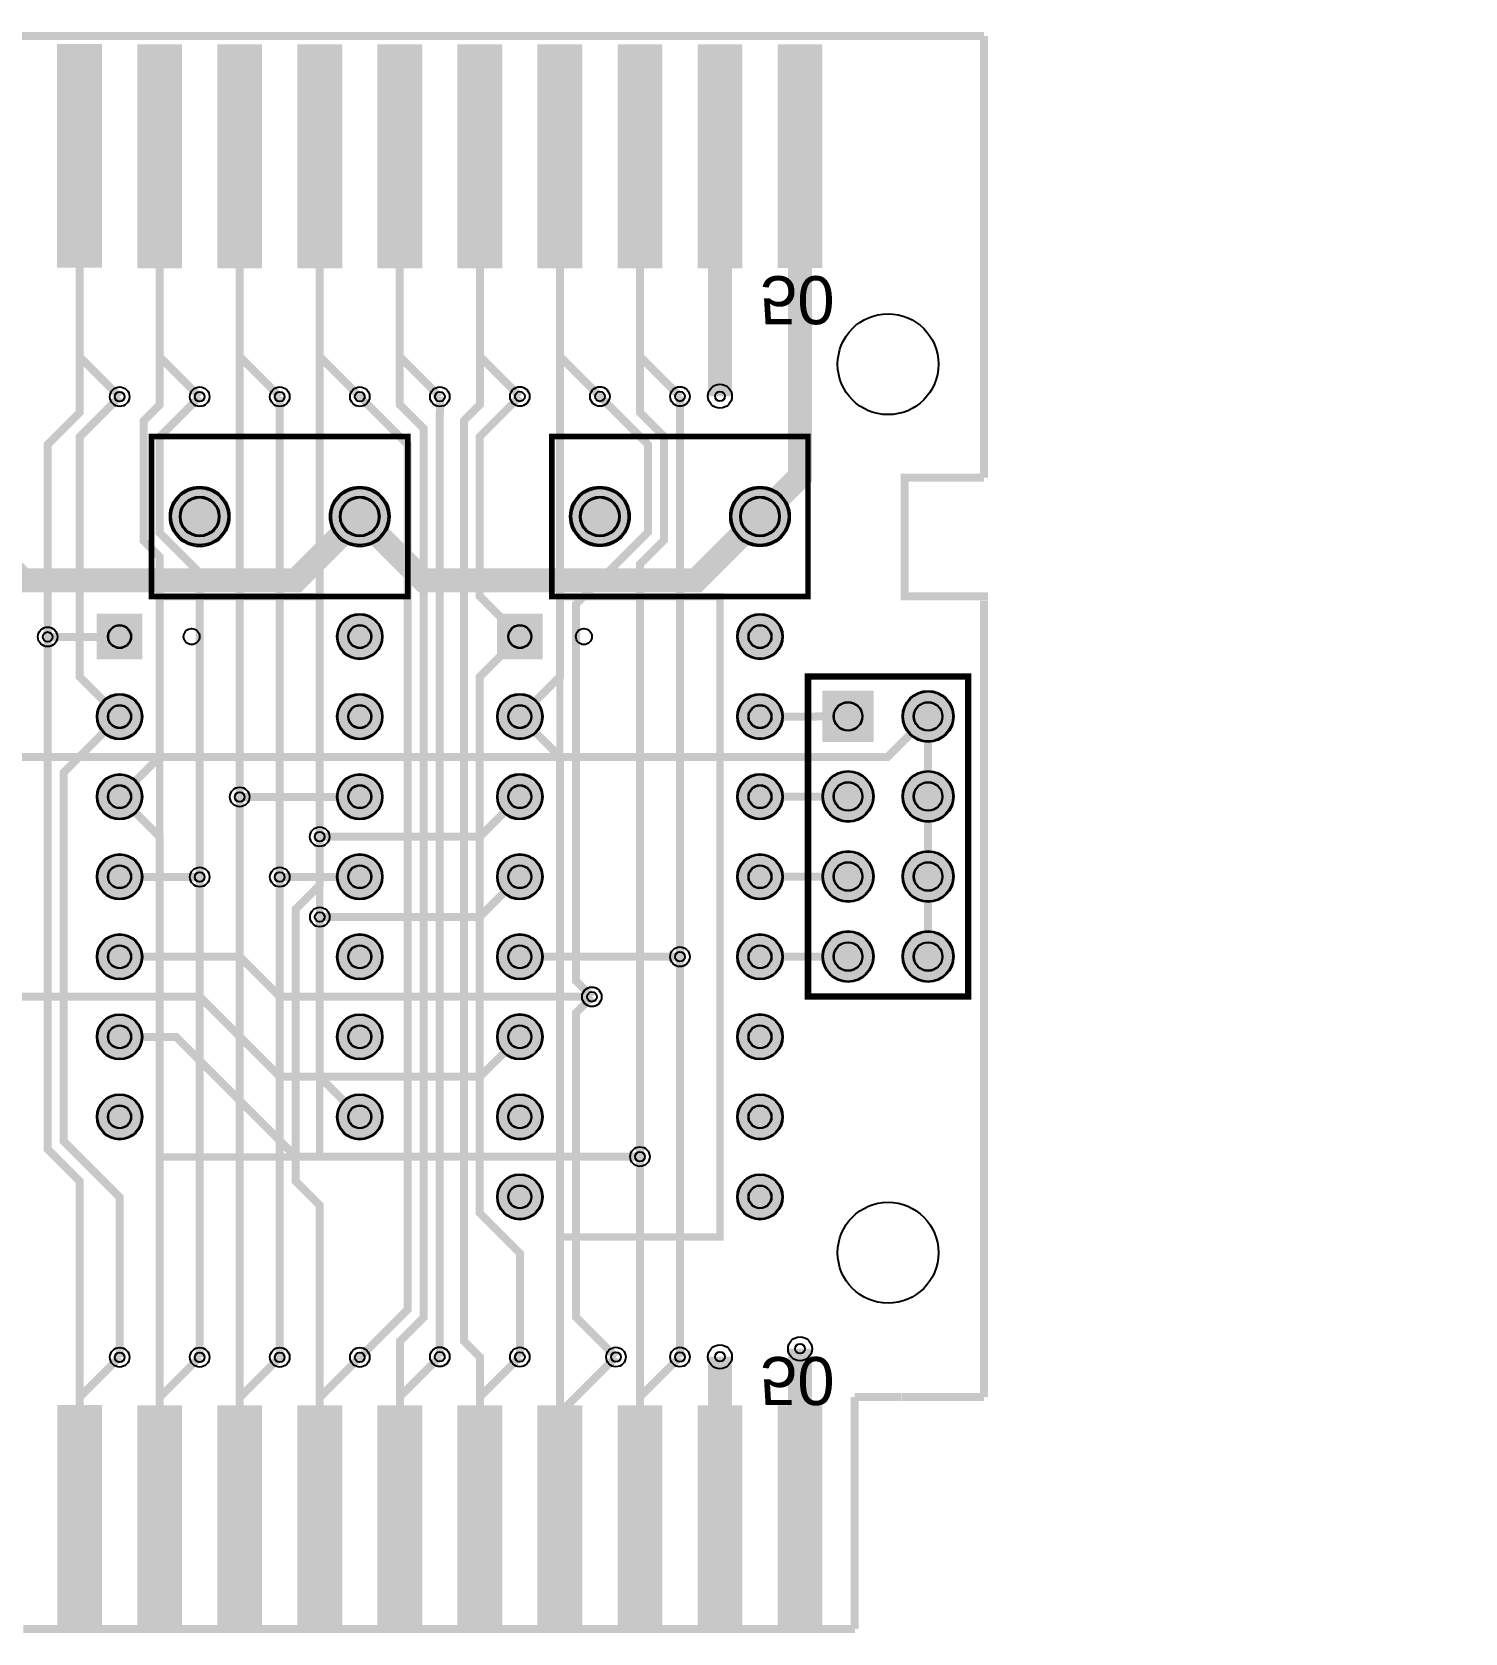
# Model space of a CAD drawing. Header units: millimetres. Extents: x -39.5 to 49, y -50.4 to 6.5.
# Drawn here: x 3.6 to 49, y -44.3 to 6.5 of the extents above; entities that cross this region are included whole.
import ezdxf

# ---------------------------------------------------------------- set-up
doc = ezdxf.new("R2010")
doc.units = ezdxf.units.MM
for name, color, linetype, true_color in [('BoardOutLine', 7, 'Continuous', 0xff00ff), ('BottomLayer', 7, 'Continuous', 0x0000ff), ('BottomPasteMaskLayer', 7, 'Continuous', 0x800000), ('BottomSolderMaskLayer', 7, 'Continuous', 0xaa00ff), ('Hole', 7, 'Continuous', 0x222222), ('Multi-Layer', 7, 'Continuous', 0xc0c0c0), ('TopLayer', 7, 'Continuous', 0xff0000), ('TopPasteMaskLayer', 7, 'Continuous', 0x808080), ('TopSilkLayer', 7, 'Continuous', 0xffcc00), ('TopSolderMaskLayer', 7, 'Continuous', 0x800080)]:
    doc.layers.add(name, color=color, linetype=linetype, true_color=true_color)
doc.styles.get("Standard").update_dxf_attribs({"font": 'arial.ttf'})

msp = doc.modelspace()

# ---------------------------------------------------------------- hatches: boundary and pattern name
at = {"layer": 'BottomLayer'}
for points in [[(4.419, -0.952), (5.74, -0.952), (5.74, 6.048), (4.419, 6.048)], [(6.961, -0.968), (8.282, -0.968), (8.282, 6.032), (6.961, 6.032)], [(9.501, -0.968), (10.822, -0.968), (10.822, 6.032), (9.501, 6.032)], [(12.041, -0.968), (13.362, -0.968), (13.362, 6.032), (12.041, 6.032)], [(14.581, -0.968), (15.902, -0.968), (15.902, 6.032), (14.581, 6.032)], [(17.121, -0.968), (18.442, -0.968), (18.442, 6.032), (17.121, 6.032)], [(19.661, -0.968), (20.982, -0.968), (20.982, 6.032), (19.661, 6.032)], [(22.201, -0.968), (23.522, -0.968), (23.522, 6.032), (22.201, 6.032)], [(24.741, -0.968), (26.062, -0.968), (26.062, 6.032), (24.741, 6.032)], [(27.28, -0.96), (28.601, -0.96), (28.601, 6.04), (27.28, 6.04)], [(4.42, -44.14), (5.74, -44.14), (5.74, -37.14), (4.42, -37.14)], [(6.961, -44.156), (8.282, -44.156), (8.282, -37.156), (6.961, -37.156)], [(9.501, -44.156), (10.822, -44.156), (10.822, -37.156), (9.501, -37.156)], [(12.041, -44.156), (13.362, -44.156), (13.362, -37.156), (12.041, -37.156)], [(14.581, -44.156), (15.902, -44.156), (15.902, -37.156), (14.581, -37.156)], [(17.121, -44.156), (18.442, -44.156), (18.442, -37.156), (17.121, -37.156)], [(19.661, -44.156), (20.982, -44.156), (20.982, -37.156), (19.661, -37.156)], [(22.201, -44.156), (23.522, -44.156), (23.522, -37.156), (22.201, -37.156)], [(24.741, -44.156), (26.062, -44.156), (26.062, -37.156), (24.741, -37.156)], [(27.28, -44.148), (28.601, -44.148), (28.601, -37.148), (27.28, -37.148)]]:
    msp.add_hatch(color=256, dxfattribs=at).paths.add_polyline_path(points)
at = {"layer": 'BottomPasteMaskLayer'}
for points in [[(4.419, -0.952), (5.74, -0.952), (5.74, 6.048), (4.419, 6.048)], [(6.961, -0.968), (8.282, -0.968), (8.282, 6.032), (6.961, 6.032)], [(9.501, -0.968), (10.822, -0.968), (10.822, 6.032), (9.501, 6.032)], [(12.041, -0.968), (13.362, -0.968), (13.362, 6.032), (12.041, 6.032)], [(14.581, -0.968), (15.902, -0.968), (15.902, 6.032), (14.581, 6.032)], [(17.121, -0.968), (18.442, -0.968), (18.442, 6.032), (17.121, 6.032)], [(19.661, -0.968), (20.982, -0.968), (20.982, 6.032), (19.661, 6.032)], [(22.201, -0.968), (23.522, -0.968), (23.522, 6.032), (22.201, 6.032)], [(24.741, -0.968), (26.062, -0.968), (26.062, 6.032), (24.741, 6.032)], [(27.28, -0.96), (28.601, -0.96), (28.601, 6.04), (27.28, 6.04)], [(4.42, -44.14), (5.74, -44.14), (5.74, -37.14), (4.42, -37.14)], [(6.961, -44.156), (8.282, -44.156), (8.282, -37.156), (6.961, -37.156)], [(9.501, -44.156), (10.822, -44.156), (10.822, -37.156), (9.501, -37.156)], [(12.041, -44.156), (13.362, -44.156), (13.362, -37.156), (12.041, -37.156)], [(14.581, -44.156), (15.902, -44.156), (15.902, -37.156), (14.581, -37.156)], [(17.121, -44.156), (18.442, -44.156), (18.442, -37.156), (17.121, -37.156)], [(19.661, -44.156), (20.982, -44.156), (20.982, -37.156), (19.661, -37.156)], [(22.201, -44.156), (23.522, -44.156), (23.522, -37.156), (22.201, -37.156)], [(24.741, -44.156), (26.062, -44.156), (26.062, -37.156), (24.741, -37.156)], [(27.28, -44.148), (28.601, -44.148), (28.601, -37.148), (27.28, -37.148)]]:
    msp.add_hatch(color=256, dxfattribs=at).paths.add_polyline_path(points)
at = {"layer": 'BottomSolderMaskLayer'}
for points in [[(4.368, -1.003), (5.791, -1.003), (5.791, 6.099), (4.368, 6.099)], [(6.91, -1.019), (8.332, -1.019), (8.332, 6.083), (6.91, 6.083)], [(9.45, -1.019), (10.872, -1.019), (10.872, 6.083), (9.45, 6.083)], [(11.99, -1.019), (13.412, -1.019), (13.412, 6.083), (11.99, 6.083)], [(14.53, -1.019), (15.952, -1.019), (15.952, 6.083), (14.53, 6.083)], [(17.07, -1.019), (18.492, -1.019), (18.492, 6.083), (17.07, 6.083)], [(19.61, -1.019), (21.032, -1.019), (21.032, 6.083), (19.61, 6.083)], [(22.15, -1.019), (23.572, -1.019), (23.572, 6.083), (22.15, 6.083)], [(24.69, -1.019), (26.112, -1.019), (26.112, 6.083), (24.69, 6.083)], [(27.229, -1.011), (28.652, -1.011), (28.652, 6.091), (27.229, 6.091)], [(7.939, -8.898, 1), (9.841, -8.898, 1)], [(13.019, -8.898, 1), (14.921, -8.898, 1)], [(20.639, -8.897, 1), (22.541, -8.897, 1)], [(25.719, -8.897, 1), (27.621, -8.897, 1)], [(7.074, -11.984), (7.074, -13.431), (5.626, -13.431), (5.626, -11.984)], [(13.246, -12.708, 1), (14.694, -12.708, 1)], [(19.774, -11.984), (19.774, -13.431), (18.326, -13.431), (18.326, -11.984)], [(25.946, -12.707, 1), (27.394, -12.707, 1)], [(5.626, -15.248, 1), (7.074, -15.248, 1)], [(13.246, -15.248, 1), (14.694, -15.248, 1)], [(18.326, -15.247, 1), (19.774, -15.247, 1)], [(25.946, -15.247, 1), (27.394, -15.247, 1)], [(30.277, -14.427), (30.277, -16.053), (28.651, -16.053), (28.651, -14.427)], [(31.191, -15.24, 1), (32.817, -15.24, 1)], [(5.626, -17.788, 1), (7.074, -17.788, 1)], [(13.246, -17.788, 1), (14.694, -17.788, 1)], [(18.326, -17.787, 1), (19.774, -17.787, 1)], [(25.946, -17.787, 1), (27.394, -17.787, 1)], [(28.651, -17.78, 1), (30.277, -17.78, 1)], [(31.191, -17.78, 1), (32.817, -17.78, 1)], [(5.626, -20.328, 1), (7.074, -20.328, 1)], [(13.246, -20.328, 1), (14.694, -20.328, 1)], [(18.326, -20.327, 1), (19.774, -20.327, 1)], [(25.946, -20.327, 1), (27.394, -20.327, 1)], [(28.651, -20.32, 1), (30.277, -20.32, 1)], [(31.191, -20.32, 1), (32.817, -20.32, 1)], [(5.626, -22.868, 1), (7.074, -22.868, 1)], [(13.246, -22.868, 1), (14.694, -22.868, 1)], [(18.326, -22.867, 1), (19.774, -22.867, 1)], [(25.946, -22.867, 1), (27.394, -22.867, 1)], [(28.651, -22.86, 1), (30.277, -22.86, 1)], [(31.191, -22.86, 1), (32.817, -22.86, 1)], [(5.626, -25.408, 1), (7.074, -25.408, 1)], [(13.246, -25.408, 1), (14.694, -25.408, 1)], [(18.326, -25.407, 1), (19.774, -25.407, 1)], [(25.946, -25.407, 1), (27.394, -25.407, 1)], [(5.626, -27.948, 1), (7.074, -27.948, 1)], [(13.246, -27.948, 1), (14.694, -27.948, 1)], [(18.326, -27.947, 1), (19.774, -27.947, 1)], [(25.946, -27.947, 1), (27.394, -27.947, 1)], [(18.326, -30.487, 1), (19.774, -30.487, 1)], [(25.946, -30.487, 1), (27.394, -30.487, 1)], [(4.369, -44.191), (5.791, -44.191), (5.791, -37.089), (4.369, -37.089)], [(6.91, -44.207), (8.333, -44.207), (8.333, -37.105), (6.91, -37.105)], [(9.45, -44.207), (10.873, -44.207), (10.873, -37.105), (9.45, -37.105)], [(11.99, -44.207), (13.413, -44.207), (13.413, -37.105), (11.99, -37.105)], [(14.53, -44.207), (15.953, -44.207), (15.953, -37.105), (14.53, -37.105)], [(17.07, -44.207), (18.493, -44.207), (18.493, -37.105), (17.07, -37.105)], [(19.61, -44.207), (21.033, -44.207), (21.033, -37.105), (19.61, -37.105)], [(22.15, -44.207), (23.573, -44.207), (23.573, -37.105), (22.15, -37.105)], [(24.69, -44.207), (26.113, -44.207), (26.113, -37.105), (24.69, -37.105)], [(27.23, -44.199), (28.652, -44.199), (28.652, -37.097), (27.23, -37.097)]]:
    msp.add_hatch(color=256, dxfattribs=at).paths.add_polyline_path(points)
at = {"layer": 'Multi-Layer'}
for points in [[(7.99, -8.898, 1), (9.79, -8.898, 1)], [(13.07, -8.898, 1), (14.87, -8.898, 1)], [(20.69, -8.897, 1), (22.49, -8.897, 1)], [(25.77, -8.897, 1), (27.57, -8.897, 1)], [(7.048, -12.009), (7.048, -13.406), (5.651, -13.406), (5.651, -12.009)], [(13.272, -12.708, 1), (14.669, -12.708, 1)], [(19.748, -12.009), (19.748, -13.406), (18.351, -13.406), (18.351, -12.009)], [(25.972, -12.707, 1), (27.369, -12.707, 1)], [(5.652, -15.248, 1), (7.049, -15.248, 1)], [(13.272, -15.248, 1), (14.669, -15.248, 1)], [(18.352, -15.247, 1), (19.749, -15.247, 1)], [(25.972, -15.247, 1), (27.369, -15.247, 1)], [(30.251, -14.453), (30.251, -16.027), (28.677, -16.027), (28.677, -14.453)], [(31.217, -15.24, 1), (32.791, -15.24, 1)], [(5.652, -17.788, 1), (7.049, -17.788, 1)], [(13.272, -17.788, 1), (14.669, -17.788, 1)], [(18.352, -17.787, 1), (19.749, -17.787, 1)], [(25.972, -17.787, 1), (27.369, -17.787, 1)], [(28.677, -17.78, 1), (30.251, -17.78, 1)], [(31.217, -17.78, 1), (32.791, -17.78, 1)], [(5.652, -20.328, 1), (7.049, -20.328, 1)], [(13.272, -20.328, 1), (14.669, -20.328, 1)], [(18.352, -20.327, 1), (19.749, -20.327, 1)], [(25.972, -20.327, 1), (27.369, -20.327, 1)], [(28.677, -20.32, 1), (30.251, -20.32, 1)], [(31.217, -20.32, 1), (32.791, -20.32, 1)], [(5.652, -22.868, 1), (7.049, -22.868, 1)], [(13.272, -22.868, 1), (14.669, -22.868, 1)], [(18.352, -22.867, 1), (19.749, -22.867, 1)], [(25.972, -22.867, 1), (27.369, -22.867, 1)], [(28.677, -22.86, 1), (30.251, -22.86, 1)], [(31.217, -22.86, 1), (32.791, -22.86, 1)], [(5.652, -25.408, 1), (7.049, -25.408, 1)], [(13.272, -25.408, 1), (14.669, -25.408, 1)], [(18.352, -25.407, 1), (19.749, -25.407, 1)], [(25.972, -25.407, 1), (27.369, -25.407, 1)], [(5.652, -27.948, 1), (7.049, -27.948, 1)], [(13.272, -27.948, 1), (14.669, -27.948, 1)], [(18.352, -27.947, 1), (19.749, -27.947, 1)], [(25.972, -27.947, 1), (27.369, -27.947, 1)], [(18.352, -30.487, 1), (19.749, -30.487, 1)], [(25.972, -30.487, 1), (27.369, -30.487, 1)]]:
    msp.add_hatch(color=256, dxfattribs=at).paths.add_polyline_path(points)
at = {"layer": 'TopLayer'}
for points in [[(4.419, -0.952), (5.74, -0.952), (5.74, 6.048), (4.419, 6.048)], [(6.961, -0.968), (8.282, -0.968), (8.282, 6.032), (6.961, 6.032)], [(9.501, -0.968), (10.822, -0.968), (10.822, 6.032), (9.501, 6.032)], [(12.041, -0.968), (13.362, -0.968), (13.362, 6.032), (12.041, 6.032)], [(14.581, -0.968), (15.902, -0.968), (15.902, 6.032), (14.581, 6.032)], [(17.121, -0.968), (18.442, -0.968), (18.442, 6.032), (17.121, 6.032)], [(19.661, -0.968), (20.982, -0.968), (20.982, 6.032), (19.661, 6.032)], [(22.201, -0.968), (23.522, -0.968), (23.522, 6.032), (22.201, 6.032)], [(24.741, -0.968), (26.062, -0.968), (26.062, 6.032), (24.741, 6.032)], [(27.28, -0.96), (28.601, -0.96), (28.601, 6.04), (27.28, 6.04)], [(4.42, -44.14), (5.74, -44.14), (5.74, -37.14), (4.42, -37.14)], [(6.961, -44.156), (8.282, -44.156), (8.282, -37.156), (6.961, -37.156)], [(9.501, -44.156), (10.822, -44.156), (10.822, -37.156), (9.501, -37.156)], [(12.041, -44.156), (13.362, -44.156), (13.362, -37.156), (12.041, -37.156)], [(14.581, -44.156), (15.902, -44.156), (15.902, -37.156), (14.581, -37.156)], [(17.121, -44.156), (18.442, -44.156), (18.442, -37.156), (17.121, -37.156)], [(19.661, -44.156), (20.982, -44.156), (20.982, -37.156), (19.661, -37.156)], [(22.201, -44.156), (23.522, -44.156), (23.522, -37.156), (22.201, -37.156)], [(24.741, -44.156), (26.062, -44.156), (26.062, -37.156), (24.741, -37.156)], [(27.28, -44.148), (28.601, -44.148), (28.601, -37.148), (27.28, -37.148)]]:
    msp.add_hatch(color=256, dxfattribs=at).paths.add_polyline_path(points)
at = {"layer": 'TopPasteMaskLayer'}
for points in [[(4.419, -0.952), (5.74, -0.952), (5.74, 6.048), (4.419, 6.048)], [(6.961, -0.968), (8.282, -0.968), (8.282, 6.032), (6.961, 6.032)], [(9.501, -0.968), (10.822, -0.968), (10.822, 6.032), (9.501, 6.032)], [(12.041, -0.968), (13.362, -0.968), (13.362, 6.032), (12.041, 6.032)], [(14.581, -0.968), (15.902, -0.968), (15.902, 6.032), (14.581, 6.032)], [(17.121, -0.968), (18.442, -0.968), (18.442, 6.032), (17.121, 6.032)], [(19.661, -0.968), (20.982, -0.968), (20.982, 6.032), (19.661, 6.032)], [(22.201, -0.968), (23.522, -0.968), (23.522, 6.032), (22.201, 6.032)], [(24.741, -0.968), (26.062, -0.968), (26.062, 6.032), (24.741, 6.032)], [(27.28, -0.96), (28.601, -0.96), (28.601, 6.04), (27.28, 6.04)], [(4.42, -44.14), (5.74, -44.14), (5.74, -37.14), (4.42, -37.14)], [(6.961, -44.156), (8.282, -44.156), (8.282, -37.156), (6.961, -37.156)], [(9.501, -44.156), (10.822, -44.156), (10.822, -37.156), (9.501, -37.156)], [(12.041, -44.156), (13.362, -44.156), (13.362, -37.156), (12.041, -37.156)], [(14.581, -44.156), (15.902, -44.156), (15.902, -37.156), (14.581, -37.156)], [(17.121, -44.156), (18.442, -44.156), (18.442, -37.156), (17.121, -37.156)], [(19.661, -44.156), (20.982, -44.156), (20.982, -37.156), (19.661, -37.156)], [(22.201, -44.156), (23.522, -44.156), (23.522, -37.156), (22.201, -37.156)], [(24.741, -44.156), (26.062, -44.156), (26.062, -37.156), (24.741, -37.156)], [(27.28, -44.148), (28.601, -44.148), (28.601, -37.148), (27.28, -37.148)]]:
    msp.add_hatch(color=256, dxfattribs=at).paths.add_polyline_path(points)
at = {"layer": 'TopSolderMaskLayer'}
for points in [[(4.368, -1.003), (5.791, -1.003), (5.791, 6.099), (4.368, 6.099)], [(6.91, -1.019), (8.332, -1.019), (8.332, 6.083), (6.91, 6.083)], [(9.45, -1.019), (10.872, -1.019), (10.872, 6.083), (9.45, 6.083)], [(11.99, -1.019), (13.412, -1.019), (13.412, 6.083), (11.99, 6.083)], [(14.53, -1.019), (15.952, -1.019), (15.952, 6.083), (14.53, 6.083)], [(17.07, -1.019), (18.492, -1.019), (18.492, 6.083), (17.07, 6.083)], [(19.61, -1.019), (21.032, -1.019), (21.032, 6.083), (19.61, 6.083)], [(22.15, -1.019), (23.572, -1.019), (23.572, 6.083), (22.15, 6.083)], [(24.69, -1.019), (26.112, -1.019), (26.112, 6.083), (24.69, 6.083)], [(27.229, -1.011), (28.652, -1.011), (28.652, 6.091), (27.229, 6.091)], [(7.939, -8.898, 1), (9.841, -8.898, 1)], [(13.019, -8.898, 1), (14.921, -8.898, 1)], [(20.639, -8.897, 1), (22.541, -8.897, 1)], [(25.719, -8.897, 1), (27.621, -8.897, 1)], [(7.074, -11.984), (7.074, -13.431), (5.626, -13.431), (5.626, -11.984)], [(13.246, -12.708, 1), (14.694, -12.708, 1)], [(19.774, -11.984), (19.774, -13.431), (18.326, -13.431), (18.326, -11.984)], [(25.946, -12.707, 1), (27.394, -12.707, 1)], [(5.626, -15.248, 1), (7.074, -15.248, 1)], [(13.246, -15.248, 1), (14.694, -15.248, 1)], [(18.326, -15.247, 1), (19.774, -15.247, 1)], [(25.946, -15.247, 1), (27.394, -15.247, 1)], [(30.277, -14.427), (30.277, -16.053), (28.651, -16.053), (28.651, -14.427)], [(31.191, -15.24, 1), (32.817, -15.24, 1)], [(5.626, -17.788, 1), (7.074, -17.788, 1)], [(13.246, -17.788, 1), (14.694, -17.788, 1)], [(18.326, -17.787, 1), (19.774, -17.787, 1)], [(25.946, -17.787, 1), (27.394, -17.787, 1)], [(28.651, -17.78, 1), (30.277, -17.78, 1)], [(31.191, -17.78, 1), (32.817, -17.78, 1)], [(5.626, -20.328, 1), (7.074, -20.328, 1)], [(13.246, -20.328, 1), (14.694, -20.328, 1)], [(18.326, -20.327, 1), (19.774, -20.327, 1)], [(25.946, -20.327, 1), (27.394, -20.327, 1)], [(28.651, -20.32, 1), (30.277, -20.32, 1)], [(31.191, -20.32, 1), (32.817, -20.32, 1)], [(5.626, -22.868, 1), (7.074, -22.868, 1)], [(13.246, -22.868, 1), (14.694, -22.868, 1)], [(18.326, -22.867, 1), (19.774, -22.867, 1)], [(25.946, -22.867, 1), (27.394, -22.867, 1)], [(28.651, -22.86, 1), (30.277, -22.86, 1)], [(31.191, -22.86, 1), (32.817, -22.86, 1)], [(5.626, -25.408, 1), (7.074, -25.408, 1)], [(13.246, -25.408, 1), (14.694, -25.408, 1)], [(18.326, -25.407, 1), (19.774, -25.407, 1)], [(25.946, -25.407, 1), (27.394, -25.407, 1)], [(5.626, -27.948, 1), (7.074, -27.948, 1)], [(13.246, -27.948, 1), (14.694, -27.948, 1)], [(18.326, -27.947, 1), (19.774, -27.947, 1)], [(25.946, -27.947, 1), (27.394, -27.947, 1)], [(18.326, -30.487, 1), (19.774, -30.487, 1)], [(25.946, -30.487, 1), (27.394, -30.487, 1)], [(4.369, -44.191), (5.791, -44.191), (5.791, -37.089), (4.369, -37.089)], [(6.91, -44.207), (8.333, -44.207), (8.333, -37.105), (6.91, -37.105)], [(9.45, -44.207), (10.873, -44.207), (10.873, -37.105), (9.45, -37.105)], [(11.99, -44.207), (13.413, -44.207), (13.413, -37.105), (11.99, -37.105)], [(14.53, -44.207), (15.953, -44.207), (15.953, -37.105), (14.53, -37.105)], [(17.07, -44.207), (18.493, -44.207), (18.493, -37.105), (17.07, -37.105)], [(19.61, -44.207), (21.033, -44.207), (21.033, -37.105), (19.61, -37.105)], [(22.15, -44.207), (23.573, -44.207), (23.573, -37.105), (22.15, -37.105)], [(24.69, -44.207), (26.113, -44.207), (26.113, -37.105), (24.69, -37.105)], [(27.23, -44.199), (28.652, -44.199), (28.652, -37.097), (27.23, -37.097)]]:
    msp.add_hatch(color=256, dxfattribs=at).paths.add_polyline_path(points)

# ---------------------------------------------------------------- linework, layer by layer
at = {"layer": 'BoardOutLine', "const_width": 0.254}
for points in [[(-37.084, 6.35), (33.782, 6.35)], [(33.782, 6.35), (33.782, -7.662)], [(33.782, -7.661), (31.262, -7.661), (31.262, -11.43), (33.782, -11.43), (33.782, -11.572)], [(33.782, -11.573), (33.782, -22.322)], [(33.782, -36.84), (33.782, -22.322)], [(29.678, -36.838), (31.17, -36.838)], [(29.678, -44.198), (29.678, -36.838)], [(29.678, -36.838), (31.17, -36.838)], [(33.782, -36.84), (31.173, -36.84)], [(3.295, -44.198), (29.689, -44.198)]]:
    msp.add_lwpolyline(points, dxfattribs=at)
at = {"layer": 'BottomLayer'}
for points, const_width in [([(5.08, 2.548), (5.082, 2.546), (5.082, -3.826), (6.352, -5.096)], 0.254), ([(7.621, 2.532), (7.621, -3.826), (8.892, -5.096)], 0.254), ([(10.161, 2.532), (10.161, -3.826), (11.432, -5.096)], 0.254), ([(12.701, 2.532), (12.701, -3.826), (13.972, -5.096)], 0.254), ([(15.241, 2.532), (15.241, -3.826), (16.512, -5.096)], 0.254), ([(17.781, 2.532), (17.781, -3.819), (19.05, -5.088)], 0.254), ([(20.321, 2.532), (20.32, 2.53), (20.32, -3.818), (21.59, -5.088), (21.59, -5.088)], 0.254), ([(22.861, 2.532), (22.86, 2.53), (22.86, -3.818), (24.13, -5.088)], 0.254), ([(27.94, 2.54), (27.94, -7.627), (26.67, -8.898)], 0.762), ([(1.27, -8.898), (3.294, -10.922), (11.946, -10.922), (13.97, -8.898)], 0.762), ([(13.97, -8.898), (15.994, -10.922), (24.646, -10.922), (26.67, -8.898)], 0.762), ([(6.35, -12.708), (6.342, -12.716), (4.066, -12.716)], 0.254), ([(1.27, -15.248), (2.548, -16.525), (30.719, -16.525), (32.004, -15.24)], 0.254), ([(26.67, -15.248), (29.464, -15.24)], 0.254), ([(13.97, -17.788), (13.962, -17.796), (10.162, -17.796)], 0.254), ([(19.05, -17.788), (17.78, -19.058), (12.7, -19.058)], 0.254), ([(26.67, -17.788), (29.464, -17.78)], 0.254), ([(6.35, -20.328), (6.358, -20.336), (8.892, -20.336)], 0.254), ([(13.97, -20.328), (13.962, -20.336), (11.432, -20.336)], 0.254), ([(12.702, -21.606), (17.771, -21.606), (19.05, -20.328)], 0.254), ([(26.67, -20.328), (29.464, -20.32)], 0.254), ([(6.35, -22.868), (10.168, -22.868), (11.438, -24.138), (21.336, -24.138)], 0.254), ([(19.05, -22.867), (24.13, -22.867)], 0.254), ([(26.67, -22.868), (29.464, -22.86)], 0.254), ([(19.05, -25.408), (17.787, -26.67), (11.43, -26.67), (8.89, -24.13), (-0.508, -24.13)], 0.254), ([(6.35, -25.408), (8.136, -25.408), (11.938, -29.21), (22.86, -29.21)], 0.254), ([(27.941, -40.648), (27.94, -40.647), (27.94, -35.306)], 0.762), ([(6.352, -35.576), (5.08, -36.848), (5.08, -40.64)], 0.254), ([(8.892, -35.576), (7.622, -36.846), (7.622, -40.656)], 0.254), ([(11.433, -35.575), (10.163, -36.845), (10.163, -40.655)], 0.254), ([(13.972, -35.576), (12.702, -36.846), (12.702, -40.656)], 0.254), ([(16.51, -35.56), (15.242, -36.829), (15.242, -40.656)], 0.254), ([(19.05, -35.568), (17.782, -36.836), (17.782, -40.656)], 0.254), ([(22.098, -35.568), (20.322, -37.344), (20.322, -40.656)], 0.254), ([(24.13, -35.568), (22.862, -36.836), (22.862, -40.656)], 0.254)]:
    msp.add_lwpolyline(points, dxfattribs=dict(at, const_width=const_width))
at = {"layer": 'BottomSolderMaskLayer'}
for centre, radius in [((8.89, -8.898), 0.951), ((13.97, -8.898), 0.951), ((21.59, -8.897), 0.951), ((26.67, -8.897), 0.951), ((8.89, -8.898), 0.634), ((13.97, -8.898), 0.634), ((21.59, -8.898), 0.634), ((26.67, -8.898), 0.634), ((13.97, -12.708), 0.724), ((26.67, -12.707), 0.724), ((6.35, -12.708), 0.369), ((13.97, -12.708), 0.369), ((19.05, -12.708), 0.369), ((26.67, -12.708), 0.369), ((6.35, -15.248), 0.724), ((13.97, -15.248), 0.724), ((19.05, -15.247), 0.724), ((26.67, -15.247), 0.724), ((32.004, -15.24), 0.813), ((6.35, -15.248), 0.369), ((13.97, -15.248), 0.369), ((19.05, -15.248), 0.369), ((26.67, -15.248), 0.369), ((29.464, -15.24), 0.459), ((32.004, -15.24), 0.459), ((6.35, -17.788), 0.724), ((13.97, -17.788), 0.724), ((19.05, -17.787), 0.724), ((26.67, -17.787), 0.724), ((29.464, -17.78), 0.813), ((32.004, -17.78), 0.813), ((6.35, -17.788), 0.369), ((13.97, -17.788), 0.369), ((19.05, -17.788), 0.369), ((26.67, -17.788), 0.369), ((29.464, -17.78), 0.459), ((32.004, -17.78), 0.459), ((6.35, -20.328), 0.724), ((13.97, -20.328), 0.724), ((19.05, -20.327), 0.724), ((26.67, -20.327), 0.724), ((29.464, -20.32), 0.813), ((32.004, -20.32), 0.813), ((6.35, -20.328), 0.369), ((13.97, -20.328), 0.369), ((19.05, -20.328), 0.369), ((26.67, -20.328), 0.369), ((29.464, -20.32), 0.459), ((32.004, -20.32), 0.459), ((6.35, -22.868), 0.724), ((13.97, -22.868), 0.724), ((19.05, -22.867), 0.724), ((26.67, -22.867), 0.724), ((29.464, -22.86), 0.813), ((32.004, -22.86), 0.813), ((6.35, -22.868), 0.369), ((13.97, -22.868), 0.369), ((19.05, -22.868), 0.369), ((26.67, -22.868), 0.369), ((29.464, -22.86), 0.459), ((32.004, -22.86), 0.459), ((6.35, -25.408), 0.724), ((13.97, -25.408), 0.724), ((19.05, -25.407), 0.724), ((26.67, -25.407), 0.724), ((6.35, -25.408), 0.369), ((13.97, -25.408), 0.369), ((19.05, -25.408), 0.369), ((26.67, -25.408), 0.369), ((6.35, -27.948), 0.724), ((13.97, -27.948), 0.724), ((19.05, -27.947), 0.724), ((26.67, -27.947), 0.724), ((6.35, -27.948), 0.369), ((13.97, -27.948), 0.369), ((19.05, -27.948), 0.369), ((26.67, -27.948), 0.369), ((19.05, -30.487), 0.724), ((26.67, -30.487), 0.724), ((19.05, -30.488), 0.369), ((26.67, -30.488), 0.369)]:
    msp.add_circle(centre, radius, dxfattribs=at)
at = {"layer": 'Hole'}
for centre in [(6.352, -5.096), (8.892, -5.096), (11.432, -5.096), (13.972, -5.096), (16.512, -5.096), (19.05, -5.088), (21.59, -5.088), (24.13, -5.088), (25.4, -5.08), (4.066, -12.716), (10.162, -17.796), (12.7, -19.058), (8.892, -20.336), (11.432, -20.336), (12.702, -21.606), (24.13, -22.867), (21.336, -24.138), (22.86, -29.21), (6.352, -35.576), (8.892, -35.576), (11.432, -35.576), (13.972, -35.576), (16.51, -35.56), (19.05, -35.568), (22.098, -35.568), (24.13, -35.568), (25.4, -35.56), (27.94, -35.306)]:
    msp.add_circle(centre, 0.155, dxfattribs=at)
at = {"layer": 'Multi-Layer'}
for centre, radius in [((30.734, -4.064), 1.6), ((6.352, -5.096), 0.31), ((8.892, -5.096), 0.31), ((11.432, -5.096), 0.31), ((13.972, -5.096), 0.31), ((16.512, -5.096), 0.31), ((19.05, -5.088), 0.31), ((21.59, -5.088), 0.31), ((24.13, -5.088), 0.31), ((25.4, -5.08), 0.381), ((8.89, -8.898), 0.9), ((13.97, -8.898), 0.9), ((21.59, -8.897), 0.9), ((26.67, -8.897), 0.9), ((8.89, -8.898), 0.6), ((13.97, -8.898), 0.6), ((21.59, -8.898), 0.6), ((26.67, -8.898), 0.6), ((13.97, -12.708), 0.699), ((26.67, -12.707), 0.699), ((4.066, -12.716), 0.31), ((6.35, -12.708), 0.356), ((13.97, -12.708), 0.356), ((19.05, -12.708), 0.356), ((26.67, -12.708), 0.356), ((6.35, -15.248), 0.699), ((13.97, -15.248), 0.699), ((19.05, -15.247), 0.699), ((26.67, -15.247), 0.699), ((32.004, -15.24), 0.787), ((6.35, -15.248), 0.356), ((13.97, -15.248), 0.356), ((19.05, -15.248), 0.356), ((26.67, -15.248), 0.356), ((29.464, -15.24), 0.445), ((32.004, -15.24), 0.445), ((6.35, -17.788), 0.699), ((13.97, -17.788), 0.699), ((19.05, -17.787), 0.699), ((26.67, -17.787), 0.699), ((29.464, -17.78), 0.787), ((32.004, -17.78), 0.787), ((6.35, -17.788), 0.356), ((10.162, -17.796), 0.31), ((13.97, -17.788), 0.356), ((19.05, -17.788), 0.356), ((26.67, -17.788), 0.356), ((29.464, -17.78), 0.445), ((32.004, -17.78), 0.445), ((12.7, -19.058), 0.31), ((6.35, -20.328), 0.699), ((13.97, -20.328), 0.699), ((19.05, -20.327), 0.699), ((26.67, -20.327), 0.699), ((29.464, -20.32), 0.787), ((32.004, -20.32), 0.787), ((6.35, -20.328), 0.356), ((8.892, -20.336), 0.31), ((11.432, -20.336), 0.31), ((13.97, -20.328), 0.356), ((19.05, -20.328), 0.356), ((26.67, -20.328), 0.356), ((29.464, -20.32), 0.445), ((32.004, -20.32), 0.445), ((12.702, -21.606), 0.31), ((6.35, -22.868), 0.699), ((13.97, -22.868), 0.699), ((19.05, -22.867), 0.699), ((26.67, -22.867), 0.699), ((29.464, -22.86), 0.787), ((32.004, -22.86), 0.787), ((6.35, -22.868), 0.356), ((13.97, -22.868), 0.356), ((19.05, -22.868), 0.356), ((24.13, -22.867), 0.31), ((26.67, -22.868), 0.356), ((29.464, -22.86), 0.445), ((32.004, -22.86), 0.445), ((21.336, -24.138), 0.31), ((6.35, -25.408), 0.699), ((13.97, -25.408), 0.699), ((19.05, -25.407), 0.699), ((26.67, -25.407), 0.699), ((6.35, -25.408), 0.356), ((13.97, -25.408), 0.356), ((19.05, -25.408), 0.356), ((26.67, -25.408), 0.356), ((6.35, -27.948), 0.699), ((13.97, -27.948), 0.699), ((19.05, -27.947), 0.699), ((26.67, -27.947), 0.699), ((6.35, -27.948), 0.356), ((13.97, -27.948), 0.356), ((19.05, -27.948), 0.356), ((26.67, -27.948), 0.356), ((22.86, -29.21), 0.31), ((19.05, -30.487), 0.699), ((26.67, -30.487), 0.699), ((19.05, -30.488), 0.356), ((26.67, -30.488), 0.356), ((30.734, -32.258), 1.6), ((27.94, -35.306), 0.381), ((6.352, -35.576), 0.31), ((8.892, -35.576), 0.31), ((11.432, -35.576), 0.31), ((13.972, -35.576), 0.31), ((16.51, -35.56), 0.31), ((19.05, -35.568), 0.31), ((22.098, -35.568), 0.31), ((24.13, -35.568), 0.31), ((25.4, -35.56), 0.381)]:
    msp.add_circle(centre, radius, dxfattribs=at)
at = {"layer": 'TopLayer'}
for points, const_width in [([(4.066, -12.715), (4.066, -6.617), (5.08, -5.604), (5.08, 2.548)], 0.254), ([(5.08, 2.548), (5.08, 0), (4.574, -0.505)], 0.254), ([(7.621, 2.532), (7.621, -5.35), (7.115, -5.857), (7.115, -9.667), (7.623, -10.175), (7.623, -16.525), (6.35, -17.788)], 0.254), ([(10.162, -40.656), (10.161, -40.656), (10.161, 2.532)], 0.254), ([(12.701, 2.532), (12.701, -20.591), (11.941, -21.351), (11.941, -29.992), (12.703, -30.754), (12.703, -40.655)], 0.254), ([(15.241, 2.532), (15.241, -5.351), (16.002, -6.111), (16.002, -34.308), (15.243, -35.067), (15.243, -40.655)], 0.254), ([(17.781, 2.532), (17.781, -5.35), (17.275, -5.857), (17.275, -35.067), (17.783, -35.575), (17.783, -40.655)], 0.254), ([(20.321, 2.532), (20.321, -13.976), (19.05, -15.248)], 0.254), ([(22.863, -40.655), (22.863, -10.411), (23.622, -9.652), (23.622, -6.358), (22.861, -5.597), (22.861, 2.532)], 0.254), ([(25.401, 2.532), (25.4, 2.531), (25.4, -5.08)], 0.762), ([(27.94, 2.54), (27.94, -4.572), (27.94, -4.572)], 0.762), ([(6.352, -5.096), (5.082, -6.366), (5.082, -13.986), (6.35, -15.248)], 0.254), ([(8.893, -5.095), (7.623, -6.365), (7.623, -9.413), (8.893, -10.683), (8.893, -35.575)], 0.254), ([(11.433, -5.095), (11.433, -35.575), (11.432, -35.576)], 0.254), ([(13.973, -5.095), (15.494, -6.619), (15.494, -34.054), (13.973, -35.575)], 0.254), ([(16.512, -5.096), (16.512, -5.604), (16.51, -5.606), (16.51, -35.56)], 0.254), ([(19.05, -5.088), (17.78, -6.358), (17.78, -11.43), (19.05, -12.708)], 0.254), ([(21.336, -24.138), (20.828, -23.63), (20.828, -11.684), (23.114, -9.398), (23.114, -6.612), (21.59, -5.088)], 0.254), ([(24.13, -5.088), (24.13, -35.568)], 0.254), ([(4.067, -12.715), (4.067, -28.976), (5.08, -29.99), (5.08, -40.64)], 0.254), ([(19.05, -12.708), (17.78, -13.978), (17.78, -31.003), (19.05, -32.273), (19.05, -35.568)], 0.254), ([(6.35, -15.248), (4.572, -17.026), (4.572, -28.717), (6.353, -30.495), (6.353, -35.575)], 0.254), ([(19.05, -15.247), (20.322, -16.519), (20.322, -40.656)], 0.254), ([(32.004, -15.24), (32.004, -17.78)], 0.254), ([(6.35, -17.788), (7.622, -19.059), (7.622, -40.656)], 0.254), ([(32.004, -17.78), (32.004, -20.32)], 0.254), ([(32.004, -20.32), (32.004, -22.86)], 0.254), ([(13.97, -27.948), (12.702, -26.679), (12.702, -21.606)], 0.254), ([(21.336, -24.138), (20.828, -24.646), (20.828, -34.298), (22.098, -35.568)], 0.254), ([(27.94, -35.306), (27.94, -40.648)], 0.762), ([(25.402, -40.656), (25.4, -40.655), (25.4, -35.56)], 0.762), ([(27.94, -40.648), (27.94, -36.322)], 0.762)]:
    msp.add_lwpolyline(points, dxfattribs=dict(at, const_width=const_width))
at = {"layer": 'TopSilkLayer'}
for points, const_width in [([(7.366, -8.898), (7.366, -6.358), (15.494, -6.358), (15.494, -11.438), (7.366, -11.438), (7.366, -8.898)], 0.178), ([(20.066, -8.898), (20.066, -6.358), (28.194, -6.358), (28.194, -11.438), (20.066, -11.438), (20.066, -8.898)], 0.178), ([(7.62, -11.438), (7.62, -29.218), (12.7, -29.218), (12.7, -11.438), (7.62, -11.438)], 0.229), ([(20.32, -11.438), (20.32, -31.758), (25.4, -31.758), (25.4, -11.438), (20.32, -11.438)], 0.229), ([(33.274, -13.97), (28.194, -13.97), (28.194, -24.13), (33.274, -24.13), (33.274, -13.97)], 0.203)]:
    msp.add_lwpolyline(points, close=True, dxfattribs=dict(at, const_width=const_width))
for centre in [(8.636, -12.708), (21.082, -12.707)]:
    msp.add_circle(centre, 0.254, dxfattribs=at)
at = {"layer": 'TopSolderMaskLayer'}
for centre, radius in [((8.89, -8.898), 0.951), ((13.97, -8.898), 0.951), ((21.59, -8.897), 0.951), ((26.67, -8.897), 0.951), ((8.89, -8.898), 0.634), ((13.97, -8.898), 0.634), ((21.59, -8.898), 0.634), ((26.67, -8.898), 0.634), ((13.97, -12.708), 0.724), ((26.67, -12.707), 0.724), ((6.35, -12.708), 0.369), ((13.97, -12.708), 0.369), ((19.05, -12.708), 0.369), ((26.67, -12.708), 0.369), ((6.35, -15.248), 0.724), ((13.97, -15.248), 0.724), ((19.05, -15.247), 0.724), ((26.67, -15.247), 0.724), ((32.004, -15.24), 0.813), ((6.35, -15.248), 0.369), ((13.97, -15.248), 0.369), ((19.05, -15.248), 0.369), ((26.67, -15.248), 0.369), ((29.464, -15.24), 0.459), ((32.004, -15.24), 0.459), ((6.35, -17.788), 0.724), ((13.97, -17.788), 0.724), ((19.05, -17.787), 0.724), ((26.67, -17.787), 0.724), ((29.464, -17.78), 0.813), ((32.004, -17.78), 0.813), ((6.35, -17.788), 0.369), ((13.97, -17.788), 0.369), ((19.05, -17.788), 0.369), ((26.67, -17.788), 0.369), ((29.464, -17.78), 0.459), ((32.004, -17.78), 0.459), ((6.35, -20.328), 0.724), ((13.97, -20.328), 0.724), ((19.05, -20.327), 0.724), ((26.67, -20.327), 0.724), ((29.464, -20.32), 0.813), ((32.004, -20.32), 0.813), ((6.35, -20.328), 0.369), ((13.97, -20.328), 0.369), ((19.05, -20.328), 0.369), ((26.67, -20.328), 0.369), ((29.464, -20.32), 0.459), ((32.004, -20.32), 0.459), ((6.35, -22.868), 0.724), ((13.97, -22.868), 0.724), ((19.05, -22.867), 0.724), ((26.67, -22.867), 0.724), ((29.464, -22.86), 0.813), ((32.004, -22.86), 0.813), ((6.35, -22.868), 0.369), ((13.97, -22.868), 0.369), ((19.05, -22.868), 0.369), ((26.67, -22.868), 0.369), ((29.464, -22.86), 0.459), ((32.004, -22.86), 0.459), ((6.35, -25.408), 0.724), ((13.97, -25.408), 0.724), ((19.05, -25.407), 0.724), ((26.67, -25.407), 0.724), ((6.35, -25.408), 0.369), ((13.97, -25.408), 0.369), ((19.05, -25.408), 0.369), ((26.67, -25.408), 0.369), ((6.35, -27.948), 0.724), ((13.97, -27.948), 0.724), ((19.05, -27.947), 0.724), ((26.67, -27.947), 0.724), ((6.35, -27.948), 0.369), ((13.97, -27.948), 0.369), ((19.05, -27.948), 0.369), ((26.67, -27.948), 0.369), ((19.05, -30.487), 0.724), ((26.67, -30.487), 0.724), ((19.05, -30.488), 0.369), ((26.67, -30.488), 0.369)]:
    msp.add_circle(centre, radius, dxfattribs=at)

# ---------------------------------------------------------------- texts
at = {"layer": 'BottomSilkLayer', "text_generation_flag": 2}
for p in [(26.67, -1.27), (26.67, -35.568)]:
    msp.add_text('50', height=1.524, rotation=180, dxfattribs=at).set_placement(p)

doc.saveas('drawing.dxf')
